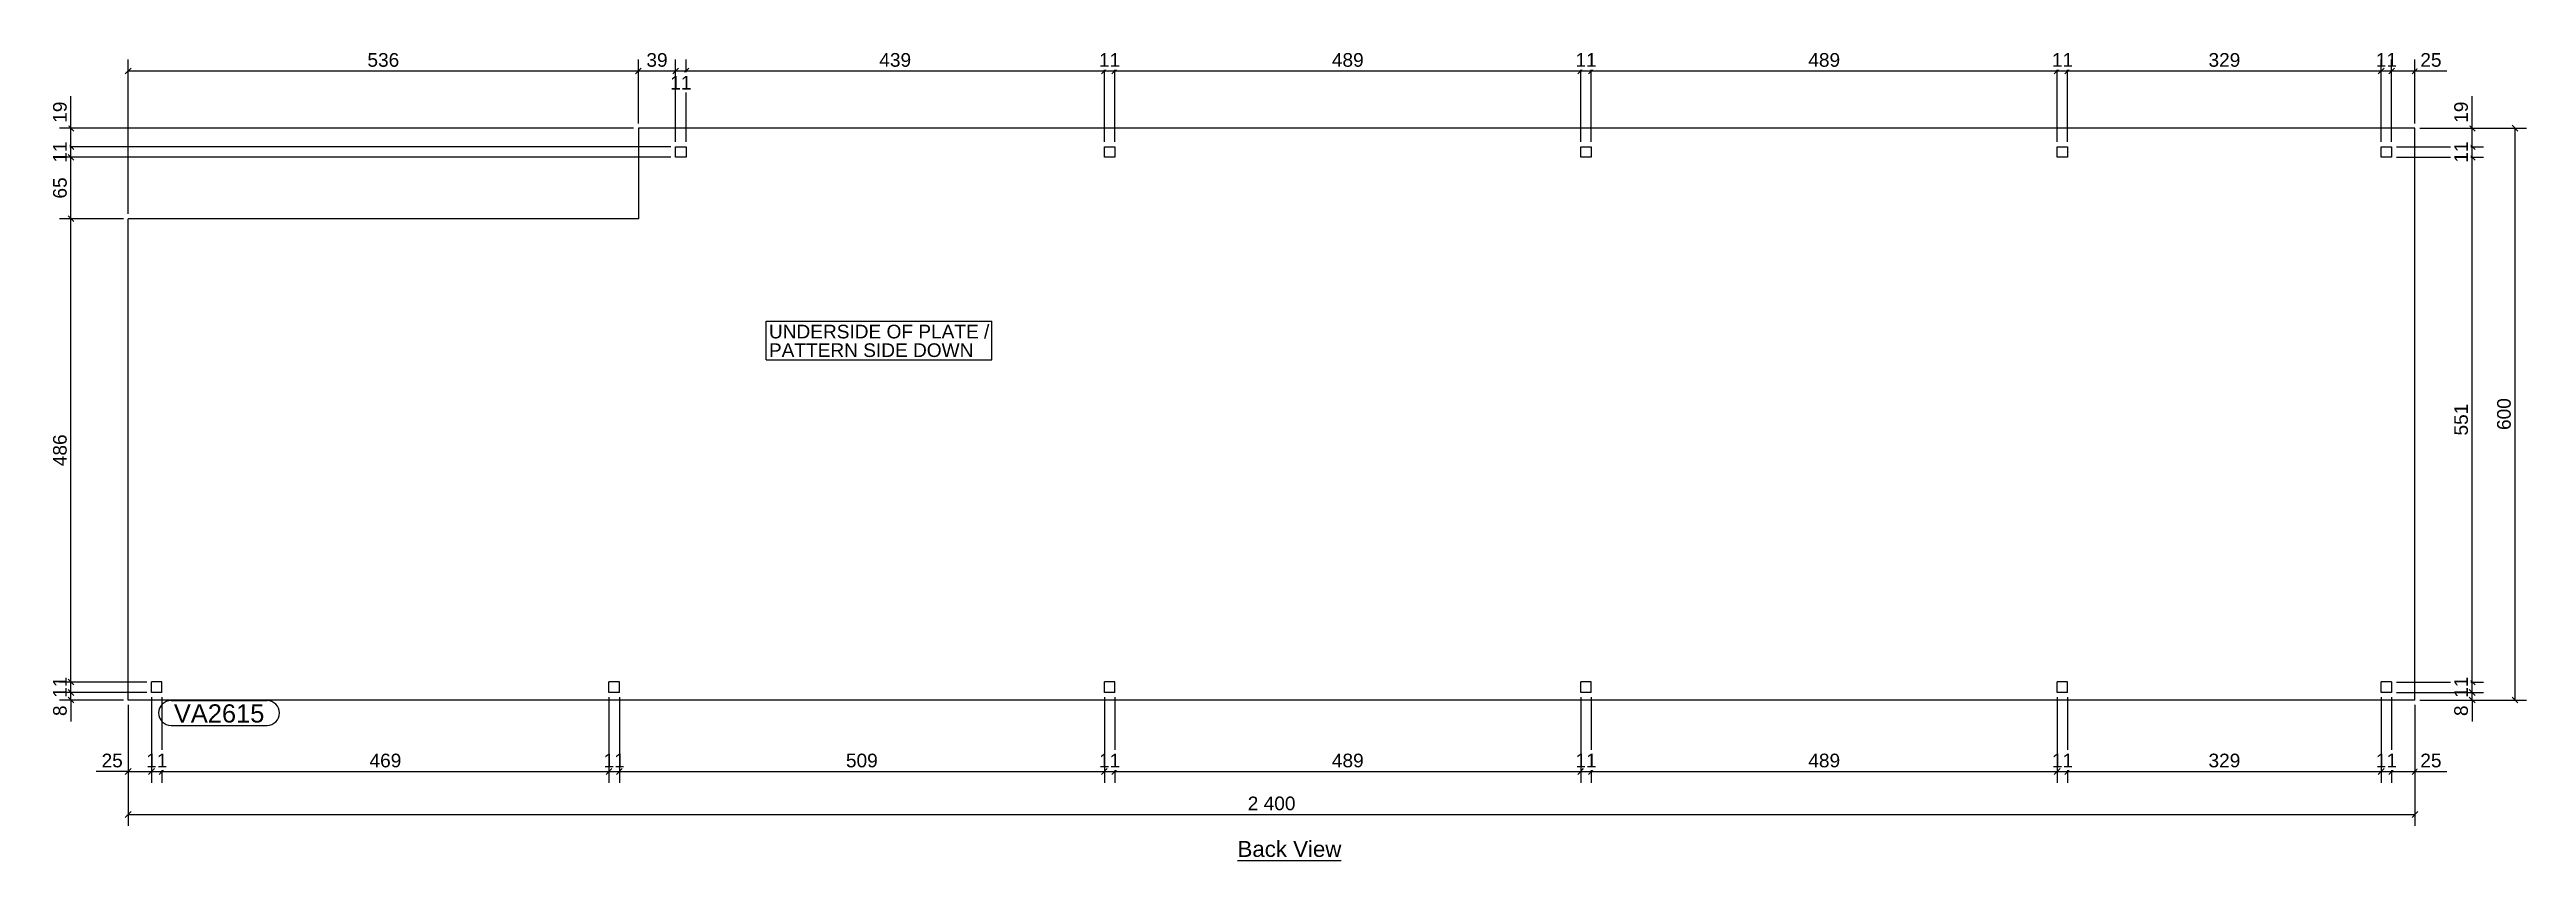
# Model space of a CAD drawing. Header units: millimetres. Extents: x 12 to 2612, y 22 to 873.
import ezdxf

# ---------------------------------------------------------------- set-up
doc = ezdxf.new("R2010")
doc.units = ezdxf.units.MM
doc.styles.add('Arial', font='ARIAL.TTF', dxfattribs={"height": 0.2})

# ---------------------------------------------------------------- blocks, each defined once
blk = doc.blocks.new('Unknown-35597467-11 - 8990')
at = {"color": 6, "linetype": 'Continuous'}
blk.add_line((1258.8, 22.5), (1367.7, 22.5), dxfattribs=at)
at = {"color": 0, "linetype": 'Continuous'}
blk.add_wipeout([(1367.7, 26.2), (1367.7, 43.8), (1258.8, 43.8), (1258.8, 26.2)], dxfattribs=at)
at = {"color": 6, "linetype": 'Continuous', "style": 'Arial'}
blk.add_text('Back View', height=16.71, dxfattribs=at).set_placement((1258.8, 26.2))
blk = doc.blocks.new('Part-35597467-9025 - 8990')
at = {"color": 30, "linetype": 'Continuous'}
for p, q in [((2494.5, 790.8), (630, 790.8)), ((630, 790.8), (630, 695.8)), ((2494.5, 190.8), (2494.5, 790.8)), ((669, 760.3), (669, 771.3)), ((669, 771.3), (680, 771.3)), ((680, 760.3), (669, 760.3)), ((680, 771.3), (680, 760.3)), ((1119, 760.3), (1119, 771.3)), ((1119, 771.3), (1130, 771.3)), ((1130, 760.3), (1119, 760.3)), ((1130, 771.3), (1130, 760.3)), ((1619, 760.3), (1619, 771.3)), ((1619, 771.3), (1630, 771.3)), ((1630, 760.3), (1619, 760.3)), ((1630, 771.3), (1630, 760.3)), ((2119, 760.3), (2119, 771.3)), ((2119, 771.3), (2130, 771.3)), ((2130, 760.3), (2119, 760.3)), ((2130, 771.3), (2130, 760.3)), ((2459, 760.3), (2459, 771.3)), ((2459, 771.3), (2470, 771.3)), ((2470, 760.3), (2459, 760.3)), ((2470, 771.3), (2470, 760.3)), ((630, 695.8), (94.5, 695.8)), ((94.5, 190.8), (94.5, 695.8)), ((130, 209.8), (119, 209.8)), ((119, 198.8), (119, 209.8)), ((130, 198.8), (130, 209.8)), ((610, 209.8), (599, 209.8)), ((599, 198.8), (599, 209.8)), ((610, 198.8), (610, 209.8)), ((1130, 209.8), (1119, 209.8)), ((1119, 198.8), (1119, 209.8)), ((1130, 198.8), (1130, 209.8)), ((1630, 209.8), (1619, 209.8)), ((1619, 198.8), (1619, 209.8)), ((1630, 198.8), (1630, 209.8)), ((2130, 209.8), (2119, 209.8)), ((2119, 198.8), (2119, 209.8)), ((2130, 198.8), (2130, 209.8)), ((2470, 209.8), (2459, 209.8)), ((2459, 198.8), (2459, 209.8)), ((2470, 209.8), (2470, 198.8)), ((2494.5, 190.8), (94.5, 190.8)), ((130, 198.8), (119, 198.8)), ((610, 198.8), (599, 198.8)), ((1130, 198.8), (1119, 198.8)), ((1630, 198.8), (1619, 198.8)), ((2130, 198.8), (2119, 198.8)), ((2470, 198.8), (2459, 198.8))]:
    blk.add_line(p, q, dxfattribs=at)
blk = doc.blocks.new('StraightDimension-35597467-9206 - 8990')
at = {"color": 7, "linetype": 'Continuous'}
for p, q in [((599, 193.8), (599, 103.8)), ((610, 193.8), (610, 103.8)), ((596, 112.7), (602, 118.8)), ((599, 115.8), (610, 115.8)), ((613, 118.8), (607, 112.7))]:
    blk.add_line(p, q, dxfattribs=at)
at = {"color": 0}
blk.add_wipeout([(618.6, 117.3), (618.6, 138.3), (590.4, 138.3), (590.4, 117.3)], dxfattribs=at)
at = {"color": 96, "style": 'Arial'}
blk.add_text('11', height=14.33, dxfattribs=at).set_placement((593.4, 120.2))
blk = doc.blocks.new('StraightDimension-35597467-9154 - 8990')
at = {"color": 7, "linetype": 'Continuous'}
for p, q in [((2499.5, 790.8), (2566.5, 790.8)), ((2551.5, 793.8), (2557.5, 787.7)), ((2554.5, 771.3), (2554.5, 790.8)), ((2475, 771.3), (2566.5, 771.3)), ((2557.5, 768.3), (2551.5, 774.3))]:
    blk.add_line(p, q, dxfattribs=at)
at = {"color": 0}
blk.add_wipeout([(2553, 821.6), (2532, 821.6), (2532, 793.4), (2553, 793.4)], dxfattribs=at)
at = {"color": 7, "linetype": 'Continuous'}
blk.add_line((2554.5, 790.8), (2554.5, 824.2), dxfattribs=at)
blk.add_line((2554.5, 790.8), (2554.5, 824.2), dxfattribs=at)
at = {"color": 96, "style": 'Arial'}
blk.add_text('19', height=14.33, rotation=90.0002, dxfattribs=at).set_placement((2550, 796.4))
blk = doc.blocks.new('StraightDimension-35597467-15298 - 8990')
at = {"color": 7, "linetype": 'Continuous'}
for p, q in [((680, 776.3), (680, 862.8)), ((1119, 776.3), (1119, 862.8)), ((683, 853.8), (677, 847.7)), ((680, 850.8), (1119, 850.8)), ((1116, 847.7), (1122, 853.8))]:
    blk.add_line(p, q, dxfattribs=at)
at = {"color": 0}
blk.add_wipeout([(919.2, 852.2), (919.2, 873.3), (879.8, 873.3), (879.8, 852.2)], dxfattribs=at)
at = {"color": 96, "style": 'Arial'}
blk.add_text('439', height=14.33, dxfattribs=at).set_placement((882.8, 855.2))
blk = doc.blocks.new('StraightDimension-35597467-9156 - 8990')
at = {"color": 7, "linetype": 'Continuous'}
for p, q in [((2475, 760.3), (2566.5, 760.3)), ((2557.5, 757.3), (2551.5, 763.3)), ((2554.5, 209.7), (2554.5, 760.3)), ((2475, 209.7), (2566.5, 209.7)), ((2551.5, 212.8), (2557.5, 206.7))]:
    blk.add_line(p, q, dxfattribs=at)
at = {"color": 0}
blk.add_wipeout([(2553, 504.7), (2532, 504.7), (2532, 465.3), (2553, 465.3)], dxfattribs=at)
at = {"color": 96, "style": 'Arial'}
blk.add_text('551', height=14.33, rotation=90.0002, dxfattribs=at).set_placement((2550, 468.3))
blk = doc.blocks.new('StraightDimension-35597467-9155 - 8990')
at = {"color": 7, "linetype": 'Continuous'}
for p, q in [((2475, 771.3), (2566.5, 771.3)), ((2475, 760.3), (2566.5, 760.3)), ((2551.5, 774.3), (2557.5, 768.3)), ((2557.5, 757.3), (2551.5, 763.3)), ((2554.5, 760.3), (2554.5, 771.3))]:
    blk.add_line(p, q, dxfattribs=at)
at = {"color": 0}
blk.add_wipeout([(2553, 779.9), (2532, 779.9), (2532, 751.6), (2553, 751.6)], dxfattribs=at)
at = {"color": 96, "style": 'Arial'}
blk.add_text('11', height=14.33, rotation=90.0002, dxfattribs=at).set_placement((2550, 754.6))
blk = doc.blocks.new('StraightDimension-35597467-9157 - 8990')
at = {"color": 7, "linetype": 'Continuous'}
for p, q in [((2475, 209.7), (2566.5, 209.7)), ((2551.5, 212.8), (2557.5, 206.7)), ((2554.5, 198.8), (2554.5, 209.7)), ((2475, 198.8), (2566.5, 198.8)), ((2557.5, 195.7), (2551.5, 201.8))]:
    blk.add_line(p, q, dxfattribs=at)
at = {"color": 0}
blk.add_wipeout([(2553, 218.4), (2532, 218.4), (2532, 190.1), (2553, 190.1)], dxfattribs=at)
at = {"color": 96, "style": 'Arial'}
blk.add_text('11', height=14.33, rotation=90.0002, dxfattribs=at).set_placement((2550, 193.1))
blk = doc.blocks.new('StraightDimension-35597467-15294 - 8990')
at = {"color": 7, "linetype": 'Continuous'}
for p, q in [((1630, 776.3), (1630, 862.8)), ((2119, 776.3), (2119, 862.8)), ((1633, 853.8), (1627, 847.7)), ((1630, 850.8), (2119, 850.8)), ((2116, 847.7), (2122, 853.8))]:
    blk.add_line(p, q, dxfattribs=at)
at = {"color": 0}
blk.add_wipeout([(1894.2, 852.2), (1894.2, 873.3), (1854.8, 873.3), (1854.8, 852.2)], dxfattribs=at)
at = {"color": 96, "style": 'Arial'}
blk.add_text('489', height=14.33, dxfattribs=at).set_placement((1857.8, 855.2))
blk = doc.blocks.new('StraightDimension-35597467-9158 - 8990')
at = {"color": 7, "linetype": 'Continuous'}
for p, q in [((2475, 198.8), (2566.5, 198.8)), ((2499.5, 190.8), (2566.5, 190.8)), ((2551.5, 201.8), (2557.5, 195.7)), ((2557.5, 187.7), (2551.5, 193.8)), ((2554.5, 190.8), (2554.5, 198.8))]:
    blk.add_line(p, q, dxfattribs=at)
at = {"color": 0}
blk.add_wipeout([(2553, 188.1), (2532, 188.1), (2532, 171), (2553, 171)], dxfattribs=at)
at = {"color": 7, "linetype": 'Continuous'}
blk.add_line((2554.5, 190.8), (2554.5, 168.4), dxfattribs=at)
blk.add_line((2554.5, 190.8), (2554.5, 168.4), dxfattribs=at)
at = {"color": 96, "style": 'Arial'}
blk.add_text('8', height=14.3, rotation=90.0002, dxfattribs=at).set_placement((2550, 174))
blk = doc.blocks.new('StraightDimension-35597467-9192 - 8990')
at = {"color": 7, "linetype": 'Continuous'}
for p, q in [((2499.5, 790.8), (2611.5, 790.8)), ((2602.5, 787.7), (2596.5, 793.8)), ((2599.5, 190.8), (2599.5, 790.8)), ((2499.5, 190.8), (2611.5, 190.8)), ((2596.5, 193.8), (2602.5, 187.7))]:
    blk.add_line(p, q, dxfattribs=at)
at = {"color": 0}
blk.add_wipeout([(2598, 510.4), (2577, 510.4), (2577, 471.1), (2598, 471.1)], dxfattribs=at)
at = {"color": 96, "style": 'Arial'}
blk.add_text('600', height=14.33, rotation=90.0002, dxfattribs=at).set_placement((2595, 474.1))
blk = doc.blocks.new('StraightDimension-35597467-9197 - 8990')
at = {"color": 7, "linetype": 'Continuous'}
for p, q in [((2470, 193.8), (2470, 103.8)), ((2494.5, 185.8), (2494.5, 103.8)), ((2467, 112.7), (2473, 118.8)), ((2470, 115.8), (2494.5, 115.8)), ((2497.5, 118.8), (2491.5, 112.7))]:
    blk.add_line(p, q, dxfattribs=at)
at = {"color": 0}
blk.add_wipeout([(2525.4, 117.3), (2525.4, 138.3), (2497.1, 138.3), (2497.1, 117.3)], dxfattribs=at)
at = {"color": 7, "linetype": 'Continuous'}
blk.add_line((2494.5, 115.8), (2528, 115.8), dxfattribs=at)
blk.add_line((2494.5, 115.8), (2528, 115.8), dxfattribs=at)
at = {"color": 96, "style": 'Arial'}
blk.add_text('25', height=14.33, dxfattribs=at).set_placement((2500.1, 120.2))
blk = doc.blocks.new('StraightDimension-35597467-9198 - 8990')
at = {"color": 7, "linetype": 'Continuous'}
for p, q in [((2459, 193.8), (2459, 103.8)), ((2470, 193.8), (2470, 103.8)), ((2456, 112.7), (2462, 118.8)), ((2459, 115.8), (2470, 115.8)), ((2473, 118.8), (2467, 112.7))]:
    blk.add_line(p, q, dxfattribs=at)
at = {"color": 0}
blk.add_wipeout([(2478.6, 117.3), (2478.6, 138.3), (2450.4, 138.3), (2450.4, 117.3)], dxfattribs=at)
at = {"color": 96, "style": 'Arial'}
blk.add_text('11', height=14.33, dxfattribs=at).set_placement((2453.4, 120.2))
blk = doc.blocks.new('StraightDimension-35597467-9199 - 8990')
at = {"color": 7, "linetype": 'Continuous'}
for p, q in [((2130, 193.8), (2130, 103.8)), ((2459, 193.8), (2459, 103.8)), ((2133, 118.8), (2127, 112.7)), ((2130, 115.8), (2459, 115.8)), ((2456, 112.7), (2462, 118.8))]:
    blk.add_line(p, q, dxfattribs=at)
at = {"color": 0}
blk.add_wipeout([(2314.2, 117.3), (2314.2, 138.3), (2274.8, 138.3), (2274.8, 117.3)], dxfattribs=at)
at = {"color": 96, "style": 'Arial'}
blk.add_text('329', height=14.33, dxfattribs=at).set_placement((2277.8, 120.2))
blk = doc.blocks.new('StraightDimension-35597467-9200 - 8990')
at = {"color": 7, "linetype": 'Continuous'}
for p, q in [((2119, 193.8), (2119, 103.8)), ((2130, 193.8), (2130, 103.8)), ((2116, 112.7), (2122, 118.8)), ((2119, 115.8), (2130, 115.8)), ((2133, 118.8), (2127, 112.7))]:
    blk.add_line(p, q, dxfattribs=at)
at = {"color": 0}
blk.add_wipeout([(2138.6, 117.3), (2138.6, 138.3), (2110.4, 138.3), (2110.4, 117.3)], dxfattribs=at)
at = {"color": 96, "style": 'Arial'}
blk.add_text('11', height=14.33, dxfattribs=at).set_placement((2113.4, 120.2))
blk = doc.blocks.new('StraightDimension-35597467-9201 - 8990')
at = {"color": 7, "linetype": 'Continuous'}
for p, q in [((1630, 193.8), (1630, 103.8)), ((2119, 193.8), (2119, 103.8)), ((1633, 118.8), (1627, 112.7)), ((1630, 115.8), (2119, 115.8)), ((2116, 112.7), (2122, 118.8))]:
    blk.add_line(p, q, dxfattribs=at)
at = {"color": 0}
blk.add_wipeout([(1894.2, 117.3), (1894.2, 138.3), (1854.8, 138.3), (1854.8, 117.3)], dxfattribs=at)
at = {"color": 96, "style": 'Arial'}
blk.add_text('489', height=14.33, dxfattribs=at).set_placement((1857.8, 120.2))
blk = doc.blocks.new('StraightDimension-35597467-9202 - 8990')
at = {"color": 7, "linetype": 'Continuous'}
for p, q in [((1619, 193.8), (1619, 103.8)), ((1630, 193.8), (1630, 103.8)), ((1616, 112.7), (1622, 118.8)), ((1619, 115.8), (1630, 115.8)), ((1633, 118.8), (1627, 112.7))]:
    blk.add_line(p, q, dxfattribs=at)
at = {"color": 0}
blk.add_wipeout([(1638.6, 117.3), (1638.6, 138.3), (1610.4, 138.3), (1610.4, 117.3)], dxfattribs=at)
at = {"color": 96, "style": 'Arial'}
blk.add_text('11', height=14.33, dxfattribs=at).set_placement((1613.4, 120.2))
blk = doc.blocks.new('StraightDimension-35597467-15291 - 8990')
at = {"color": 7, "linetype": 'Continuous'}
for p, q in [((2459, 776.3), (2459, 862.8)), ((2470, 776.3), (2470, 862.8)), ((2456, 847.7), (2462, 853.8)), ((2459, 850.8), (2470, 850.8)), ((2473, 853.8), (2467, 847.7))]:
    blk.add_line(p, q, dxfattribs=at)
at = {"color": 0}
blk.add_wipeout([(2478.6, 852.2), (2478.6, 873.2), (2450.4, 873.2), (2450.4, 852.2)], dxfattribs=at)
at = {"color": 96, "style": 'Arial'}
blk.add_text('11', height=14.33, dxfattribs=at).set_placement((2453.4, 855.2))
blk = doc.blocks.new('StraightDimension-35597467-9203 - 8990')
at = {"color": 7, "linetype": 'Continuous'}
for p, q in [((1130, 193.8), (1130, 103.8)), ((1619, 193.8), (1619, 103.8)), ((1133, 118.8), (1127, 112.7)), ((1130, 115.8), (1619, 115.8)), ((1616, 112.7), (1622, 118.8))]:
    blk.add_line(p, q, dxfattribs=at)
at = {"color": 0}
blk.add_wipeout([(1394.2, 117.3), (1394.2, 138.3), (1354.8, 138.3), (1354.8, 117.3)], dxfattribs=at)
at = {"color": 96, "style": 'Arial'}
blk.add_text('489', height=14.33, dxfattribs=at).set_placement((1357.8, 120.2))
blk = doc.blocks.new('StraightDimension-35597467-15292 - 8990')
at = {"color": 7, "linetype": 'Continuous'}
for p, q in [((2130, 776.3), (2130, 862.8)), ((2459, 776.3), (2459, 862.8)), ((2133, 853.8), (2127, 847.7)), ((2130, 850.8), (2459, 850.8)), ((2456, 847.7), (2462, 853.8))]:
    blk.add_line(p, q, dxfattribs=at)
at = {"color": 0}
blk.add_wipeout([(2314.2, 852.2), (2314.2, 873.3), (2274.8, 873.3), (2274.8, 852.2)], dxfattribs=at)
at = {"color": 96, "style": 'Arial'}
blk.add_text('329', height=14.33, dxfattribs=at).set_placement((2277.8, 855.2))
blk = doc.blocks.new('StraightDimension-35597467-9204 - 8990')
at = {"color": 7, "linetype": 'Continuous'}
for p, q in [((1119, 193.8), (1119, 103.8)), ((1130, 193.8), (1130, 103.8)), ((1116, 112.7), (1122, 118.8)), ((1119, 115.8), (1130, 115.8)), ((1133, 118.8), (1127, 112.7))]:
    blk.add_line(p, q, dxfattribs=at)
at = {"color": 0}
blk.add_wipeout([(1138.6, 117.3), (1138.6, 138.3), (1110.4, 138.3), (1110.4, 117.3)], dxfattribs=at)
at = {"color": 96, "style": 'Arial'}
blk.add_text('11', height=14.33, dxfattribs=at).set_placement((1113.4, 120.2))
blk = doc.blocks.new('StraightDimension-35597467-9205 - 8990')
at = {"color": 7, "linetype": 'Continuous'}
for p, q in [((610, 193.8), (610, 103.8)), ((1119, 193.8), (1119, 103.8)), ((613, 118.8), (607, 112.7)), ((610, 115.8), (1119, 115.8)), ((1116, 112.7), (1122, 118.8))]:
    blk.add_line(p, q, dxfattribs=at)
at = {"color": 0}
blk.add_wipeout([(884.2, 117.3), (884.2, 138.3), (844.8, 138.3), (844.8, 117.3)], dxfattribs=at)
at = {"color": 96, "style": 'Arial'}
blk.add_text('509', height=14.33, dxfattribs=at).set_placement((847.8, 120.2))
blk = doc.blocks.new('StraightDimension-35597467-9207 - 8990')
at = {"color": 7, "linetype": 'Continuous'}
for p, q in [((130, 193.8), (130, 103.8)), ((599, 193.8), (599, 103.8)), ((133, 118.8), (127, 112.7)), ((130, 115.8), (599, 115.8)), ((596, 112.7), (602, 118.8))]:
    blk.add_line(p, q, dxfattribs=at)
at = {"color": 0}
blk.add_wipeout([(384.2, 117.3), (384.2, 138.3), (344.8, 138.3), (344.8, 117.3)], dxfattribs=at)
at = {"color": 96, "style": 'Arial'}
blk.add_text('469', height=14.33, dxfattribs=at).set_placement((347.8, 120.2))
blk = doc.blocks.new('StraightDimension-35597467-15296 - 8990')
at = {"color": 7, "linetype": 'Continuous'}
for p, q in [((1130, 776.3), (1130, 862.8)), ((1619, 776.3), (1619, 862.8)), ((1133, 853.8), (1127, 847.7)), ((1130, 850.8), (1619, 850.8)), ((1616, 847.7), (1622, 853.8))]:
    blk.add_line(p, q, dxfattribs=at)
at = {"color": 0}
blk.add_wipeout([(1394.2, 852.2), (1394.2, 873.2), (1354.8, 873.2), (1354.8, 852.2)], dxfattribs=at)
at = {"color": 96, "style": 'Arial'}
blk.add_text('489', height=14.33, dxfattribs=at).set_placement((1357.8, 855.2))
blk = doc.blocks.new('StraightDimension-35597467-9208 - 8990')
at = {"color": 7, "linetype": 'Continuous'}
for p, q in [((119, 193.8), (119, 103.8)), ((130, 193.8), (130, 103.8)), ((116, 112.7), (122, 118.8)), ((119, 115.8), (130, 115.8)), ((133, 118.8), (127, 112.7))]:
    blk.add_line(p, q, dxfattribs=at)
at = {"color": 0}
blk.add_wipeout([(138.6, 117.3), (138.6, 138.3), (110.4, 138.3), (110.4, 117.3)], dxfattribs=at)
at = {"color": 96, "style": 'Arial'}
blk.add_text('11', height=14.33, dxfattribs=at).set_placement((113.4, 120.2))
blk = doc.blocks.new('StraightDimension-35597467-9209 - 8990')
at = {"color": 7, "linetype": 'Continuous'}
for p, q in [((94.5, 185.8), (94.5, 103.8)), ((119, 193.8), (119, 103.8)), ((91.5, 112.7), (97.5, 118.8)), ((94.5, 115.8), (119, 115.8)), ((122, 118.8), (116, 112.7))]:
    blk.add_line(p, q, dxfattribs=at)
at = {"color": 0}
blk.add_wipeout([(91.9, 117.3), (91.9, 138.3), (63.6, 138.3), (63.6, 117.3)], dxfattribs=at)
at = {"color": 7, "linetype": 'Continuous'}
blk.add_line((94.5, 115.8), (61, 115.8), dxfattribs=at)
blk.add_line((94.5, 115.8), (61, 115.8), dxfattribs=at)
at = {"color": 96, "style": 'Arial'}
blk.add_text('25', height=14.33, dxfattribs=at).set_placement((66.6, 120.2))
blk = doc.blocks.new('StraightDimension-35597467-9293 - 8990')
at = {"color": 7, "linetype": 'Continuous'}
for p, q in [((94.5, 185.8), (94.5, 58.8)), ((2494.5, 185.8), (2494.5, 58.8)), ((97.5, 73.8), (91.5, 67.7)), ((94.5, 70.8), (2494.5, 70.8)), ((2491.5, 67.7), (2497.5, 73.8))]:
    blk.add_line(p, q, dxfattribs=at)
at = {"color": 0}
blk.add_wipeout([(1322.5, 72.3), (1322.5, 93.2), (1266.5, 93.2), (1266.5, 72.3)], dxfattribs=at)
at = {"color": 96, "style": 'Arial'}
blk.add_text('2 400', height=14.33, dxfattribs=at).set_placement((1269.5, 75.2))
blk = doc.blocks.new('StraightDimension-35597467-15290 - 8990')
at = {"color": 7, "linetype": 'Continuous'}
for p, q in [((2470, 776.3), (2470, 862.8)), ((2494.5, 795.8), (2494.5, 862.8)), ((2467, 847.7), (2473, 853.8)), ((2470, 850.8), (2494.5, 850.8)), ((2497.5, 853.8), (2491.5, 847.7))]:
    blk.add_line(p, q, dxfattribs=at)
at = {"color": 0}
blk.add_wipeout([(2525.4, 852.2), (2525.4, 873.2), (2497.1, 873.2), (2497.1, 852.2)], dxfattribs=at)
at = {"color": 7, "linetype": 'Continuous'}
blk.add_line((2494.5, 850.8), (2528, 850.8), dxfattribs=at)
blk.add_line((2494.5, 850.8), (2528, 850.8), dxfattribs=at)
at = {"color": 96, "style": 'Arial'}
blk.add_text('25', height=14.33, dxfattribs=at).set_placement((2500.1, 855.2))
blk = doc.blocks.new('StraightDimension-35597467-15504 - 8990')
at = {"color": 7, "linetype": 'Continuous'}
for p, q in [((114, 209.7), (22.5, 209.7)), ((31.5, 212.8), (37.5, 206.7)), ((34.5, 198.8), (34.5, 209.7)), ((114, 198.8), (22.5, 198.8)), ((37.5, 195.7), (31.5, 201.8))]:
    blk.add_line(p, q, dxfattribs=at)
at = {"color": 0}
blk.add_wipeout([(33, 218.4), (12, 218.4), (12, 190.1), (33, 190.1)], dxfattribs=at)
at = {"color": 96, "style": 'Arial'}
blk.add_text('11', height=14.33, rotation=90.0002, dxfattribs=at).set_placement((30, 193.1))
blk = doc.blocks.new('StraightDimension-35597467-15293 - 8990')
at = {"color": 7, "linetype": 'Continuous'}
for p, q in [((2119, 776.3), (2119, 862.8)), ((2130, 776.3), (2130, 862.8)), ((2116, 847.7), (2122, 853.8)), ((2119, 850.8), (2130, 850.8)), ((2133, 853.8), (2127, 847.7))]:
    blk.add_line(p, q, dxfattribs=at)
at = {"color": 0}
blk.add_wipeout([(2138.6, 852.2), (2138.6, 873.3), (2110.4, 873.3), (2110.4, 852.2)], dxfattribs=at)
at = {"color": 96, "style": 'Arial'}
blk.add_text('11', height=14.33, dxfattribs=at).set_placement((2113.4, 855.2))
blk = doc.blocks.new('StraightDimension-35597467-15295 - 8990')
at = {"color": 7, "linetype": 'Continuous'}
for p, q in [((1619, 776.3), (1619, 862.8)), ((1630, 776.3), (1630, 862.8)), ((1616, 847.7), (1622, 853.8)), ((1619, 850.8), (1630, 850.8)), ((1633, 853.8), (1627, 847.7))]:
    blk.add_line(p, q, dxfattribs=at)
at = {"color": 0}
blk.add_wipeout([(1638.6, 852.2), (1638.6, 873.3), (1610.4, 873.3), (1610.4, 852.2)], dxfattribs=at)
at = {"color": 96, "style": 'Arial'}
blk.add_text('11', height=14.33, dxfattribs=at).set_placement((1613.4, 855.2))
blk = doc.blocks.new('StraightDimension-35597467-15500 - 8990')
at = {"color": 7, "linetype": 'Continuous'}
for p, q in [((625, 790.8), (22.5, 790.8)), ((31.5, 793.8), (37.5, 787.7)), ((34.5, 771.3), (34.5, 790.8)), ((664, 771.3), (22.5, 771.3)), ((37.5, 768.3), (31.5, 774.3))]:
    blk.add_line(p, q, dxfattribs=at)
at = {"color": 0}
blk.add_wipeout([(33, 821.6), (12, 821.6), (12, 793.4), (33, 793.4)], dxfattribs=at)
at = {"color": 7, "linetype": 'Continuous'}
blk.add_line((34.5, 790.8), (34.5, 824.2), dxfattribs=at)
blk.add_line((34.5, 790.8), (34.5, 824.2), dxfattribs=at)
at = {"color": 96, "style": 'Arial'}
blk.add_text('19', height=14.33, rotation=90.0002, dxfattribs=at).set_placement((30, 796.4))
blk = doc.blocks.new('StraightDimension-35597467-15297 - 8990')
at = {"color": 7, "linetype": 'Continuous'}
for p, q in [((1119, 776.3), (1119, 862.8)), ((1130, 776.3), (1130, 862.8)), ((1116, 847.7), (1122, 853.8)), ((1119, 850.8), (1130, 850.8)), ((1133, 853.8), (1127, 847.7))]:
    blk.add_line(p, q, dxfattribs=at)
at = {"color": 0}
blk.add_wipeout([(1138.6, 852.2), (1138.6, 873.3), (1110.4, 873.3), (1110.4, 852.2)], dxfattribs=at)
at = {"color": 96, "style": 'Arial'}
blk.add_text('11', height=14.33, dxfattribs=at).set_placement((1113.4, 855.2))
blk = doc.blocks.new('StraightDimension-35597467-15299 - 8990')
at = {"color": 7, "linetype": 'Continuous'}
for p, q in [((669, 776.3), (669, 862.8)), ((680, 776.3), (680, 862.8)), ((666, 847.7), (672, 853.8)), ((669, 850.8), (680, 850.8)), ((683, 853.8), (677, 847.7))]:
    blk.add_line(p, q, dxfattribs=at)
at = {"color": 0}
blk.add_wipeout([(688.6, 828.3), (688.6, 849.2), (660.4, 849.2), (660.4, 828.3)], dxfattribs=at)
at = {"color": 96, "style": 'Arial'}
blk.add_text('11', height=14.33, dxfattribs=at).set_placement((663.4, 831.2))
blk = doc.blocks.new('StraightDimension-35597467-15300 - 8990')
at = {"color": 7, "linetype": 'Continuous'}
for p, q in [((630, 795.8), (630, 862.8)), ((669, 776.3), (669, 862.8)), ((633, 853.8), (627, 847.7)), ((630, 850.8), (669, 850.8)), ((666, 847.7), (672, 853.8))]:
    blk.add_line(p, q, dxfattribs=at)
at = {"color": 0}
blk.add_wipeout([(663.6, 852.2), (663.6, 873.3), (635.4, 873.3), (635.4, 852.2)], dxfattribs=at)
at = {"color": 96, "style": 'Arial'}
blk.add_text('39', height=14.33, dxfattribs=at).set_placement((638.4, 855.2))
blk = doc.blocks.new('StraightDimension-35597467-15301 - 8990')
at = {"color": 7, "linetype": 'Continuous'}
for p, q in [((94.5, 700.8), (94.5, 862.8)), ((630, 795.8), (630, 862.8)), ((97.5, 853.8), (91.5, 847.7)), ((94.5, 850.8), (630, 850.8)), ((627, 847.7), (633, 853.8))]:
    blk.add_line(p, q, dxfattribs=at)
at = {"color": 0}
blk.add_wipeout([(381.9, 852.2), (381.9, 873.3), (342.6, 873.3), (342.6, 852.2)], dxfattribs=at)
at = {"color": 96, "style": 'Arial'}
blk.add_text('536', height=14.33, dxfattribs=at).set_placement((345.6, 855.2))
blk = doc.blocks.new('StraightDimension-35597467-15501 - 8990')
at = {"color": 7, "linetype": 'Continuous'}
for p, q in [((664, 771.3), (22.5, 771.3)), ((664, 760.3), (22.5, 760.3)), ((31.5, 774.3), (37.5, 768.3)), ((37.5, 757.3), (31.5, 763.3)), ((34.5, 760.3), (34.5, 771.3))]:
    blk.add_line(p, q, dxfattribs=at)
at = {"color": 0}
blk.add_wipeout([(33, 779.9), (12, 779.9), (12, 751.6), (33, 751.6)], dxfattribs=at)
at = {"color": 96, "style": 'Arial'}
blk.add_text('11', height=14.33, rotation=90.0002, dxfattribs=at).set_placement((30, 754.6))
blk = doc.blocks.new('StraightDimension-35597467-15502 - 8990')
at = {"color": 7, "linetype": 'Continuous'}
for p, q in [((664, 760.3), (22.5, 760.3)), ((37.5, 757.3), (31.5, 763.3)), ((34.5, 695.8), (34.5, 760.3)), ((89.5, 695.8), (22.5, 695.8)), ((31.5, 698.8), (37.5, 692.8))]:
    blk.add_line(p, q, dxfattribs=at)
at = {"color": 0}
blk.add_wipeout([(33, 742.1), (12, 742.1), (12, 713.9), (33, 713.9)], dxfattribs=at)
at = {"color": 96, "style": 'Arial'}
blk.add_text('65', height=14.33, rotation=90.0002, dxfattribs=at).set_placement((30, 716.9))
blk = doc.blocks.new('StraightDimension-35597467-15503 - 8990')
at = {"color": 7, "linetype": 'Continuous'}
for p, q in [((89.5, 695.8), (22.5, 695.8)), ((37.5, 692.8), (31.5, 698.8)), ((34.5, 209.7), (34.5, 695.8)), ((114, 209.7), (22.5, 209.7)), ((31.5, 212.8), (37.5, 206.7))]:
    blk.add_line(p, q, dxfattribs=at)
at = {"color": 0}
blk.add_wipeout([(33, 472.4), (12, 472.4), (12, 433.1), (33, 433.1)], dxfattribs=at)
at = {"color": 96, "style": 'Arial'}
blk.add_text('486', height=14.33, rotation=90.0002, dxfattribs=at).set_placement((30, 436.1))
blk = doc.blocks.new('StraightDimension-35597467-15505 - 8990')
at = {"color": 7, "linetype": 'Continuous'}
for p, q in [((114, 198.8), (22.5, 198.8)), ((89.5, 190.8), (22.5, 190.8)), ((31.5, 201.8), (37.5, 195.7)), ((37.5, 187.7), (31.5, 193.8)), ((34.5, 190.8), (34.5, 198.8))]:
    blk.add_line(p, q, dxfattribs=at)
at = {"color": 0}
blk.add_wipeout([(33, 188.1), (12, 188.1), (12, 171), (33, 171)], dxfattribs=at)
at = {"color": 7, "linetype": 'Continuous'}
blk.add_line((34.5, 190.8), (34.5, 168.4), dxfattribs=at)
blk.add_line((34.5, 190.8), (34.5, 168.4), dxfattribs=at)
at = {"color": 96, "style": 'Arial'}
blk.add_text('8', height=14.3, rotation=90.0002, dxfattribs=at).set_placement((30, 174))
blk = doc.blocks.new('Text-35597467-11459 - 8990')
at = {"color": 0, "linetype": 'Continuous'}
blk.add_wipeout([(981.3, 550.7), (981.3, 565.7), (767, 565.7), (767, 550.7)], dxfattribs=at)
at = {"color": 7, "linetype": 'Continuous'}
blk.add_line((764, 547.7), (1001, 547.7), dxfattribs=at)
at = {"color": 0, "linetype": 'Continuous'}
blk.add_wipeout([(998, 570.2), (998, 585.2), (767, 585.2), (767, 570.2)], dxfattribs=at)
at = {"color": 7, "linetype": 'Continuous'}
for p, q in [((764, 588.2), (1001, 588.2)), ((764, 547.7), (764, 588.2)), ((1001, 547.7), (1001, 588.2))]:
    blk.add_line(p, q, dxfattribs=at)
at = {"color": 96, "linetype": 'Continuous', "style": 'Arial'}
for s, p in [('UNDERSIDE OF PLATE /', (767, 570.2)), ('PATTERN SIDE DOWN', (767, 550.7))]:
    blk.add_text(s, height=14.326, dxfattribs=at).set_placement(p)
blk = doc.blocks.new('Mark-35597467-9297 - 8990')
at = {"color": 0}
blk.add_wipeout([(237.3, 167.2), (237.3, 187.2), (142.5, 187.2), (142.5, 167.2)], dxfattribs=at)
blk.add_wipeout([(237.3, 167.2), (237.3, 187.2), (142.5, 187.2), (142.5, 167.2)], dxfattribs=at)
at = {"color": 7, "linetype": 'Continuous'}
for p, q in [((139.5, 190.2), (240.3, 190.2)), ((139.5, 164.2), (240.3, 164.2))]:
    blk.add_line(p, q, dxfattribs=at)
for centre, start, end in [((139.5, 177.2), 90, 270), ((240.3, 177.2), 270, 90)]:
    blk.add_arc(centre, 13, start, end, dxfattribs=at)
at = {"color": 96, "style": 'Arial'}
blk.add_text('VA2615', height=19.1, dxfattribs=at).set_placement((142.5, 167.2))

msp = doc.modelspace()

# ---------------------------------------------------------------- block references
for name in ['Part-35597467-9025 - 8990', 'Unknown-35597467-11 - 8990']:
    msp.add_blockref(name, (0, 0))

# ---------------------------------------------------------------- next in the draw order: block references
for name in ['StraightDimension-35597467-15298 - 8990', 'StraightDimension-35597467-15294 - 8990', 'StraightDimension-35597467-15500 - 8990', 'StraightDimension-35597467-9154 - 8990', 'Text-35597467-11459 - 8990', 'StraightDimension-35597467-9206 - 8990']:
    msp.add_blockref(name, (0, 0))

# ---------------------------------------------------------------- next in the draw order: block references
for name in ['StraightDimension-35597467-15299 - 8990', 'StraightDimension-35597467-15296 - 8990', 'StraightDimension-35597467-9156 - 8990']:
    msp.add_blockref(name, (0, 0))

# ---------------------------------------------------------------- next in the draw order: block references
for name in ['StraightDimension-35597467-15300 - 8990', 'StraightDimension-35597467-15297 - 8990', 'StraightDimension-35597467-15295 - 8990', 'StraightDimension-35597467-9155 - 8990', 'StraightDimension-35597467-9157 - 8990']:
    msp.add_blockref(name, (0, 0))

# ---------------------------------------------------------------- next in the draw order: block references
for name in ['StraightDimension-35597467-15301 - 8990', 'StraightDimension-35597467-15291 - 8990', 'StraightDimension-35597467-9158 - 8990']:
    msp.add_blockref(name, (0, 0))

# ---------------------------------------------------------------- next in the draw order: block references
for name in ['StraightDimension-35597467-15292 - 8990', 'StraightDimension-35597467-15501 - 8990', 'StraightDimension-35597467-9192 - 8990']:
    msp.add_blockref(name, (0, 0))

# ---------------------------------------------------------------- next in the draw order: block references
for name in ['StraightDimension-35597467-15293 - 8990', 'StraightDimension-35597467-15290 - 8990', 'StraightDimension-35597467-15502 - 8990', 'StraightDimension-35597467-9197 - 8990']:
    msp.add_blockref(name, (0, 0))

# ---------------------------------------------------------------- next in the draw order: block references
msp.add_blockref('StraightDimension-35597467-9198 - 8990', (0, 0))

# ---------------------------------------------------------------- next in the draw order: block references
msp.add_blockref('StraightDimension-35597467-9199 - 8990', (0, 0))

# ---------------------------------------------------------------- next in the draw order: block references
msp.add_blockref('StraightDimension-35597467-9200 - 8990', (0, 0))

# ---------------------------------------------------------------- next in the draw order: block references
msp.add_blockref('StraightDimension-35597467-9201 - 8990', (0, 0))

# ---------------------------------------------------------------- next in the draw order: block references
msp.add_blockref('StraightDimension-35597467-9202 - 8990', (0, 0))

# ---------------------------------------------------------------- next in the draw order: block references
msp.add_blockref('StraightDimension-35597467-9203 - 8990', (0, 0))

# ---------------------------------------------------------------- next in the draw order: block references
msp.add_blockref('StraightDimension-35597467-9204 - 8990', (0, 0))

# ---------------------------------------------------------------- next in the draw order: block references
msp.add_blockref('StraightDimension-35597467-9205 - 8990', (0, 0))

# ---------------------------------------------------------------- next in the draw order: block references
msp.add_blockref('StraightDimension-35597467-9207 - 8990', (0, 0))

# ---------------------------------------------------------------- next in the draw order: block references
msp.add_blockref('StraightDimension-35597467-9208 - 8990', (0, 0))

# ---------------------------------------------------------------- next in the draw order: block references
msp.add_blockref('StraightDimension-35597467-9209 - 8990', (0, 0))

# ---------------------------------------------------------------- next in the draw order: block references
msp.add_blockref('StraightDimension-35597467-9293 - 8990', (0, 0))

# ---------------------------------------------------------------- next in the draw order: block references
msp.add_blockref('StraightDimension-35597467-15504 - 8990', (0, 0))

# ---------------------------------------------------------------- next in the draw order: block references
msp.add_blockref('StraightDimension-35597467-15503 - 8990', (0, 0))

# ---------------------------------------------------------------- next in the draw order: block references
msp.add_blockref('StraightDimension-35597467-15505 - 8990', (0, 0))

# ---------------------------------------------------------------- next in the draw order: block references
msp.add_blockref('Mark-35597467-9297 - 8990', (0, 0))

doc.saveas('drawing.dxf')
